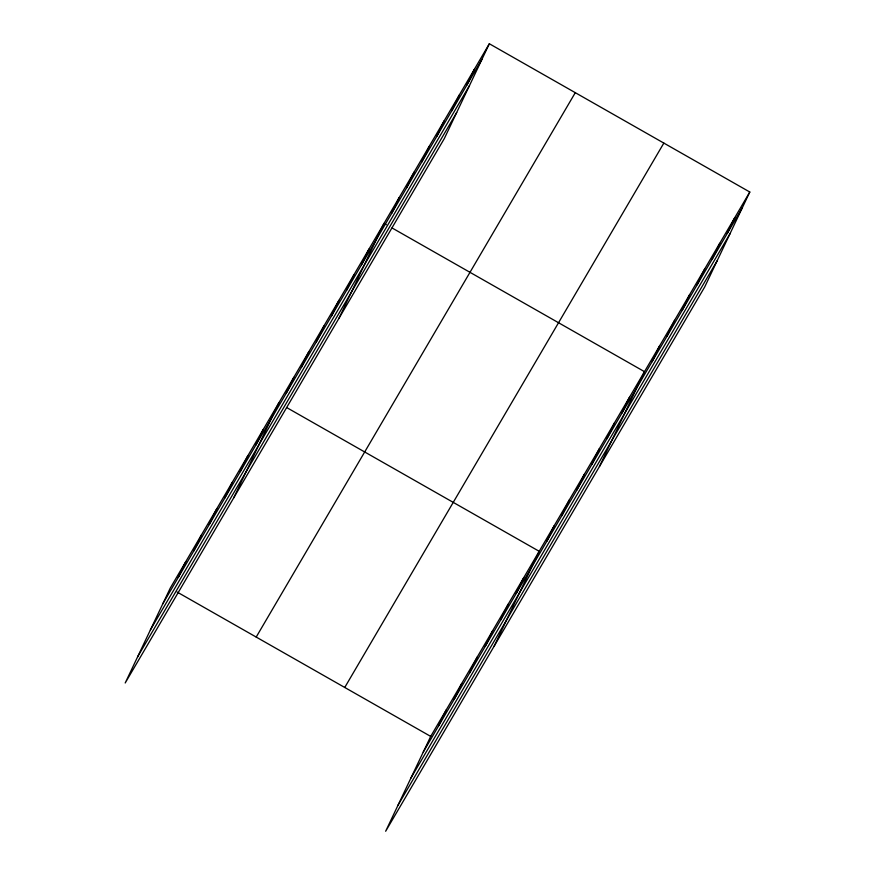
<?xml version="1.0" encoding="UTF-8"?>
<svg xmlns="http://www.w3.org/2000/svg" width="875" height="875" viewBox="0 0 875 875"><rect width="100%" height="100%" fill="white"/><g stroke="black" fill="none" stroke-linecap="round" stroke-linejoin="round"><path stroke-width="1.31" d="M178.281 577.402L185.741 561.684M193.78 550.966L201.239 535.248M209.278 524.519L216.737 508.802M224.777 498.083L232.236 482.366M240.275 471.636L247.734 455.919M255.773 445.2L263.233 429.483M233.702 497.897L278.731 403.036M286.322 393.094L293.781 377.377M301.361 367.434L308.82 351.717M316.4 341.764L323.87 326.047M331.45 316.105L338.909 300.387M346.489 290.434L353.948 274.728M361.528 264.775L368.998 249.058M338.997 318.248L384.038 223.398L386.334 224.7M391.617 213.445L399.077 197.728M406.656 187.786L414.127 172.069M421.706 162.116L429.166 146.409M436.745 136.456L444.205 120.739M451.795 110.797L459.255 95.08M466.834 85.127L474.294 69.409M489.344 43.75L444.303 138.6L125.202 682.981L170.242 588.131L489.344 43.75L749.798 192.019L704.758 286.869L385.656 831.25L430.697 736.4L749.798 192.019M438.736 725.67L446.195 709.953M454.234 699.234L461.694 683.517M469.733 672.788L477.192 657.07M485.231 646.352L492.691 630.634M500.73 619.905L508.2 604.188M516.228 593.469L523.698 577.752M494.156 646.166L539.197 551.305L286.759 407.608M546.777 541.362L554.236 525.645M561.816 515.703L569.275 499.986M576.855 490.033L584.325 474.316M591.905 464.373L599.364 448.656M606.944 438.703L614.403 422.986M621.983 413.044L629.453 397.327M599.452 466.517L644.492 371.667L392.055 227.959M652.072 361.714L659.531 345.997M667.122 336.055L674.581 320.337M682.161 310.384L689.62 294.667M697.2 284.725L704.67 269.008M712.25 259.066L719.709 243.348M727.289 233.395L734.748 217.678M162.783 603.848L481.873 59.467M150.38 629.956L469.481 85.586M137.605 656.862L456.695 112.492M256.2 637.055L575.291 92.673M344.75 687.466L663.841 143.084M423.237 752.117L742.328 207.736M410.834 778.225L729.936 233.844M398.059 805.131L717.161 260.75M177.122 592.047L430.697 736.4"/></g></svg>
